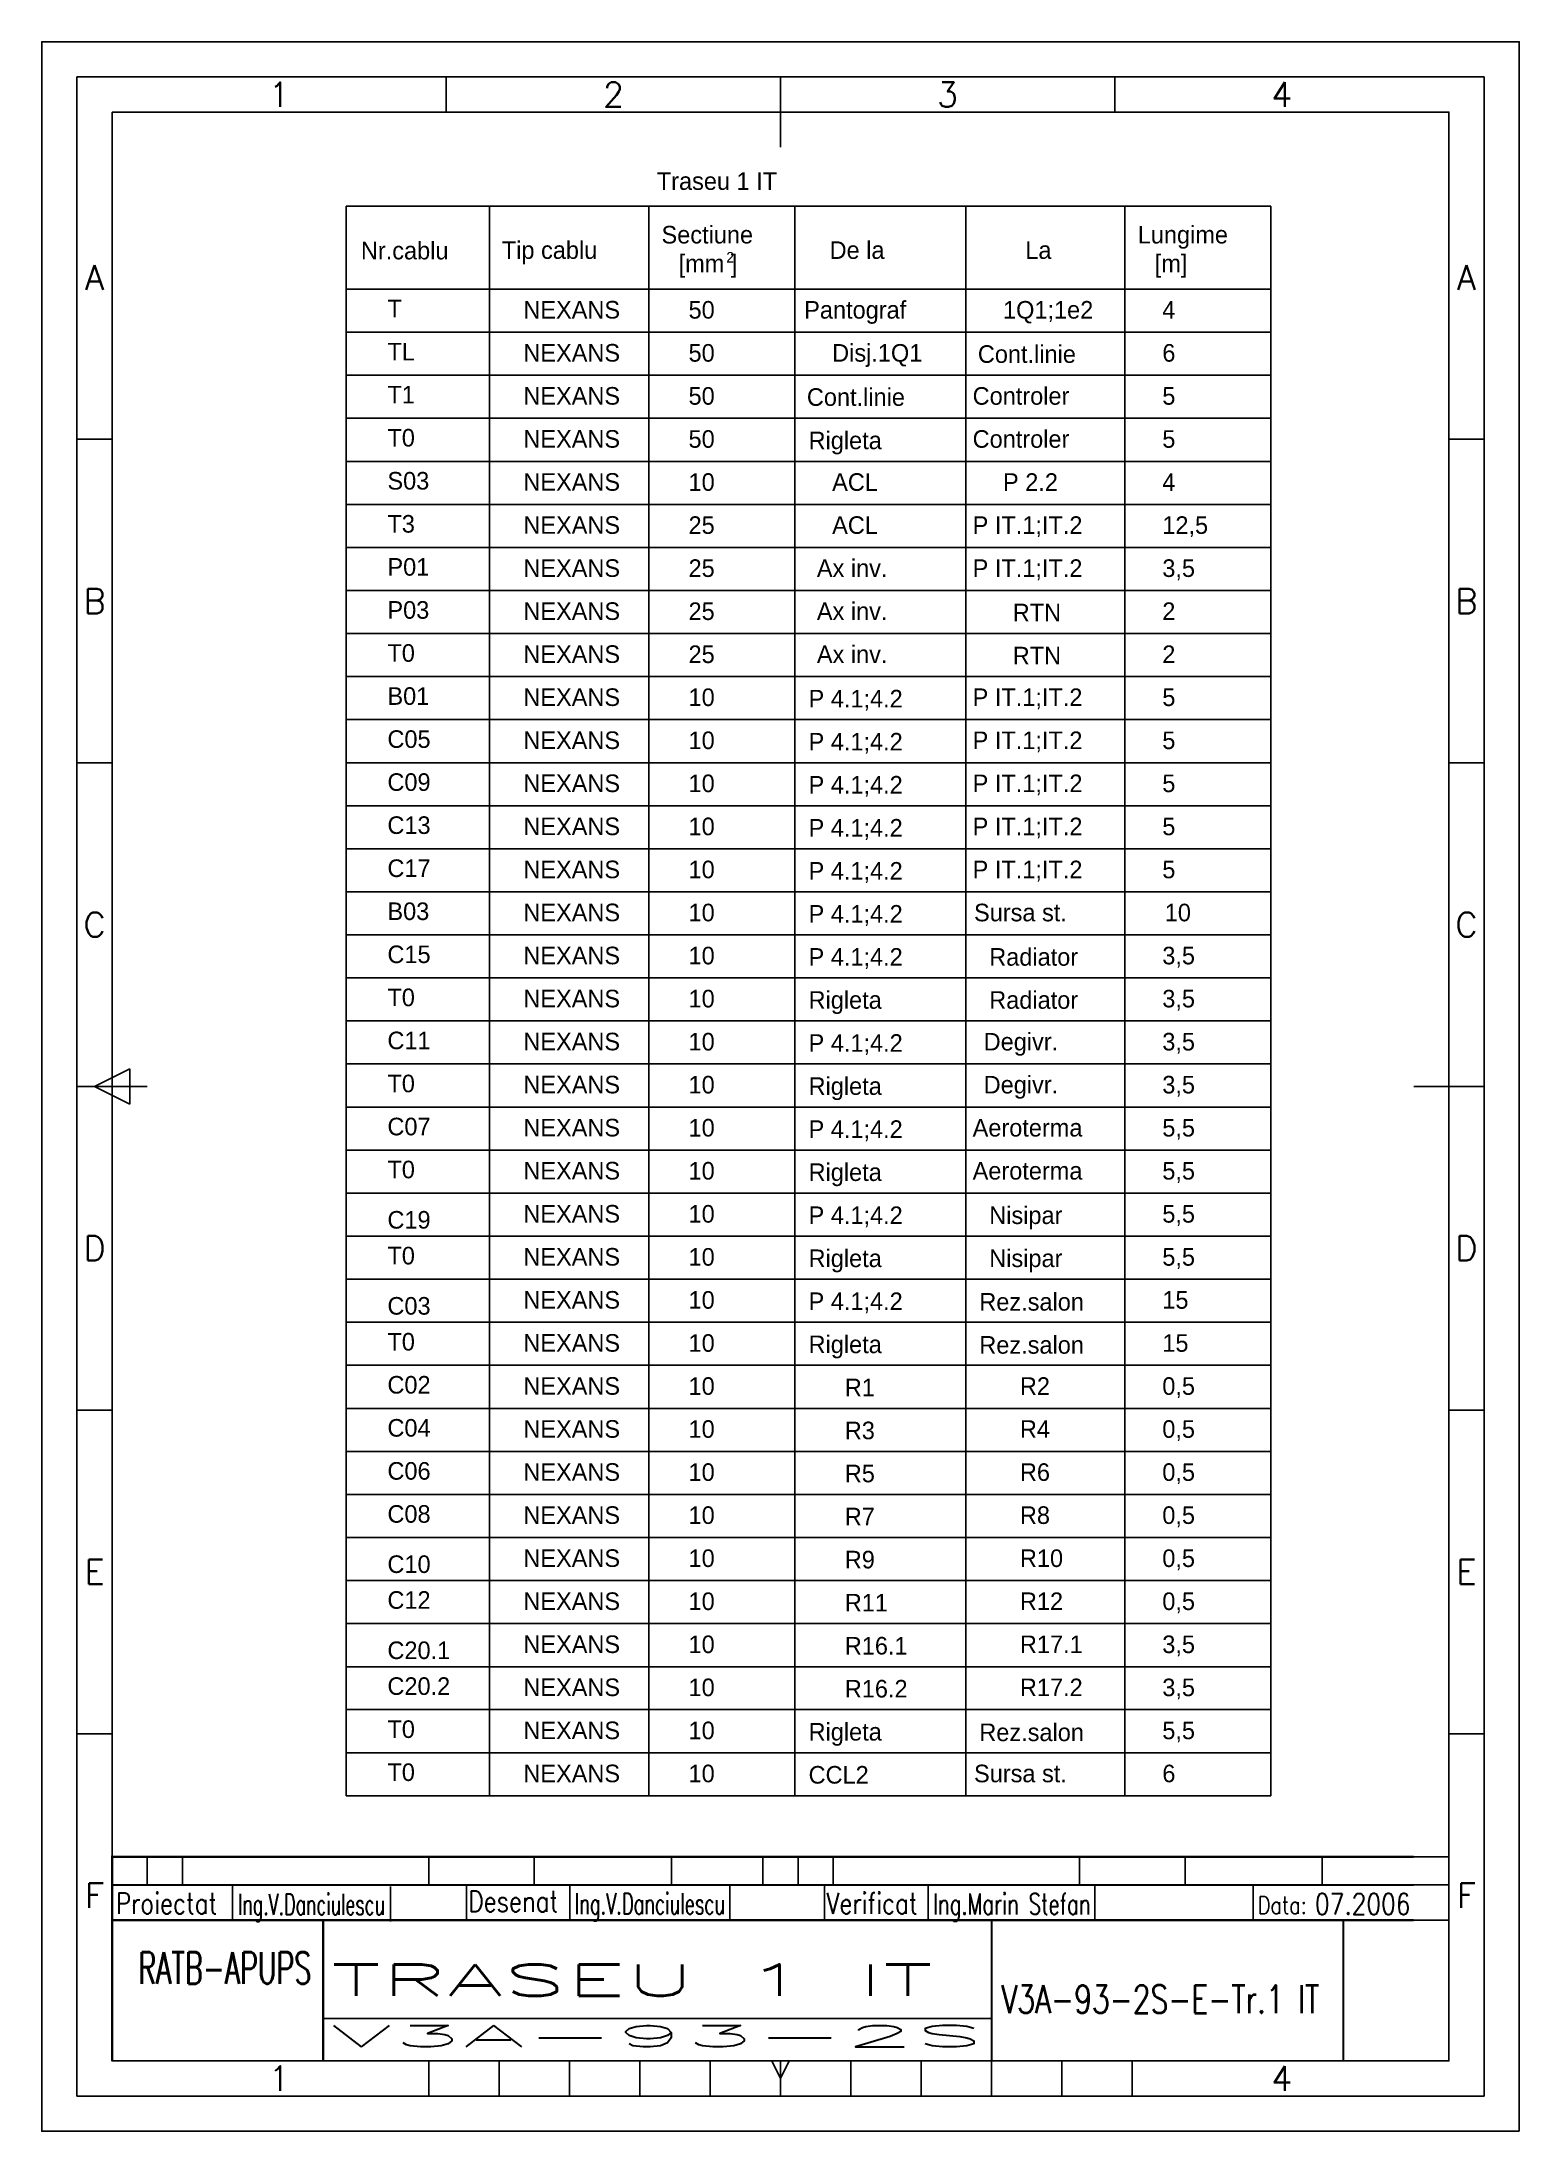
# Model space of a CAD drawing. Header units: millimetres. Extents: x 203 to 413, y 5 to 302.
import ezdxf
from ezdxf.enums import TextEntityAlignment as Align

# ---------------------------------------------------------------- set-up
doc = ezdxf.new("R2010")
doc.units = ezdxf.units.MM
doc.layers.add('INDICATOR', color=7, linetype='Continuous')
doc.styles.add('ISO', font='SIMPLEX.SHX')
doc.styles.add('ROMANS', font='ROMANS.shx', dxfattribs={"width": 0.8})

# ---------------------------------------------------------------- blocks, each defined once
blk = doc.blocks.new('a4')
at = {"color": 70}
for p, q in [((-152.5, 287), (-152.5, 292)), ((-105, 282), (-105, 292)), ((-57.5, 287), (-57.5, 292)), ((-200, 240.5), (-205, 240.5)), ((-5, 240.5), (-10, 240.5)), ((-200, 194.5), (-205, 194.5)), ((-5, 194.5), (-10, 194.5)), ((-205, 148.5), (-195, 148.5)), ((-202.5, 148.5), (-197.5, 151)), ((-197.5, 146), (-202.5, 148.5)), ((-197.5, 151), (-197.5, 146)), ((-15, 148.5), (-5, 148.5)), ((-200, 102.5), (-205, 102.5)), ((-5, 102.5), (-10, 102.5)), ((-200, 56.5), (-205, 56.5)), ((-5, 56.5), (-10, 56.5)), ((-155, 5), (-155, 10)), ((-145, 5), (-145, 10)), ((-135, 5), (-135, 10)), ((-125, 5), (-125, 10)), ((-115, 5), (-115, 10)), ((-105, 7.5), (-106.25, 10)), ((-103.75, 10), (-105, 7.5)), ((-105, 10), (-105, 5)), ((-95, 5), (-95, 10)), ((-85, 5), (-85, 10)), ((-75, 5), (-75, 10)), ((-65, 5), (-65, 10)), ((-55, 5), (-55, 10))]:
    blk.add_line(p, q, dxfattribs=at)
at = {"color": 240}
for points in [[(0, 0), (0, 297), (-210, 297), (-210, 0)], [(-5, 5), (-5, 292), (-205, 292), (-205, 5)]]:
    blk.add_lwpolyline(points, close=True, dxfattribs=at)
at = {"color": 70}
blk.add_lwpolyline([(-200, 287), (-200, 10), (-10, 10), (-10, 287)], close=True, dxfattribs=at)
at = {"color": 50, "style": 'ISO'}
for s, p in [('1', (-176.25, 289.5)), ('2', (-128.75, 289.5)), ('3', (-81.25, 289.5)), ('4', (-33.75, 289.5)), ('A', (-202.5, 263.5)), ('A', (-7.5, 263.5)), ('B', (-202.5, 217.5)), ('B', (-7.5, 217.5)), ('C', (-202.5, 171.5)), ('C', (-7.5, 171.5)), ('D', (-202.5, 125.5)), ('D', (-7.5, 125.5)), ('E', (-202.5, 79.5)), ('E', (-7.5, 79.5)), ('F', (-202.5, 33.5)), ('F', (-7.5, 33.5)), ('1', (-176.25, 7.5)), ('4', (-33.75, 7.5))]:
    blk.add_text(s, height=3.5, dxfattribs=at).set_placement(p, align=Align.MIDDLE)
blk = doc.blocks.new('indic-el')
at = {"layer": 'INDICATOR', "color": 1}
for p, q in [((-180, 25), (-180, 29)), ((-175, 25), (-175, 29)), ((-140, 25), (-140, 29)), ((-125, 25), (-125, 29)), ((-105.5, 25), (-105.5, 29)), ((-87.5, 25), (-87.5, 29)), ((-82.5, 25), (-82.5, 29)), ((-47.5, 25), (-47.5, 29)), ((-32.5, 25), (-32.5, 29)), ((-13, 25), (-13, 29)), ((-167.9, 20), (-167.9, 25)), ((-145.42, 19.8), (-145.42, 24.8)), ((-134.65, 20.08), (-134.65, 25.08)), ((-119.93, 20), (-119.93, 25)), ((-97.19, 20), (-97.19, 25)), ((-83.77, 20), (-83.77, 25)), ((-69.03, 20), (-69.03, 25)), ((-45.33, 20), (-45.33, 25)), ((-22.83, 20), (-22.83, 25)), ((-155, 6), (-60, 6))]:
    blk.add_line(p, q, dxfattribs=at)
at = {"layer": 'INDICATOR'}
blk.add_line((-92.5, 25), (-92.5, 29), dxfattribs=at)
at = {"layer": 'INDICATOR', "const_width": 0.3, "flags": 128}
for points in [[(0, 29), (-185, 29), (-185, 0)], [(0, 25), (-185, 25)], [(0, 20), (-185, 20)], [(-155, 0), (-155, 20)], [(-60, 0), (-60, 20)], [(-10, 0), (-10, 20)]]:
    blk.add_lwpolyline(points, dxfattribs=at)
at = {"layer": 'INDICATOR', "color": 1, "style": 'ROMANS', "width": 0.8}
for s, height, p in [('Proiectat', 3, (-184.48, 20.88)), ('Desenat', 3, (-134.37, 21.17)), ('Verificat', 3, (-83.49, 20.88)), ('Data:', 2.5, (-22.15, 20.88))]:
    blk.add_text(s, height=height, dxfattribs=at).set_placement(p)
at = {"layer": 'INDICATOR', "style": 'ROMANS', "width": 0.570908}
blk.add_text('RATB-APUPS', height=4.5, dxfattribs=at).set_placement((-181.28, 10.96), (-156.69, 10.96), align=Align.FIT)
at = {"layer": 'INDICATOR', "color": 1, "style": 'ROMANS'}
for tag, height, width, p, p2 in [('DESENAT', 3, 1.116423, (-119.25, 20.84), (-97.88, 20.84)), ('VERIFICAT', 3, 1.074468, (-68.34, 20.8), (-45.93, 20.8)), ('DATA', 3, 1.321041, (-14.04, 20.81), (-0.45, 20.81)), ('PROIECTAT', 3, 0.908325, (-167.12, 20.74), (-146.23, 20.74)), ('NUME_DESEN', 4.5, 2.080219, (-153.9, 9.22), (-61.18, 9.22)), ('NUMAR', 4, 2.383056, (-58.61, 6.76), (-11.4, 6.76)), ('ANS', 3, 11.421134, (-154.04, 2.01), (-61.04, 2.01))]:
    blk.add_attdef(tag, text='', height=height, dxfattribs=dict(at, width=width)).set_placement(p, p2, align=Align.FIT)

msp = doc.modelspace()

# ---------------------------------------------------------------- linework, layer by layer
at = {"color": 3}
for p, q in [((245.95, 279.11), (245.95, 53.17)), ((245.95, 279.11), (377.42, 279.11)), ((266.35, 279.11), (266.35, 53.17)), ((288.99, 279.11), (288.99, 53.17)), ((309.74, 279.11), (309.74, 53.17)), ((334.03, 279.11), (334.03, 53.17)), ((356.67, 279.11), (356.67, 53.17)), ((377.42, 279.11), (377.42, 53.17)), ((245.95, 267.33), (377.42, 267.33)), ((245.95, 53.17), (377.42, 53.17))]:
    msp.add_line(p, q, dxfattribs=at)
at = {"color": 2}
for p, q in [((245.95, 261.21), (377.42, 261.21)), ((245.95, 255.09), (377.42, 255.09)), ((245.95, 248.97), (377.42, 248.97)), ((245.95, 242.85), (377.42, 242.85)), ((245.95, 236.73), (377.42, 236.73)), ((245.95, 230.62), (377.42, 230.62)), ((245.95, 224.5), (377.42, 224.5)), ((245.95, 218.38), (377.42, 218.38)), ((245.95, 212.26), (377.42, 212.26)), ((245.95, 206.14), (377.42, 206.14)), ((245.95, 200.02), (377.42, 200.02)), ((245.95, 193.9), (377.42, 193.9)), ((245.95, 187.78), (377.42, 187.78)), ((245.95, 181.66), (377.42, 181.66)), ((245.95, 175.55), (377.42, 175.55)), ((245.95, 169.43), (377.42, 169.43)), ((245.95, 163.31), (377.42, 163.31)), ((245.95, 157.19), (377.42, 157.19)), ((245.95, 151.07), (377.42, 151.07)), ((245.95, 144.95), (377.42, 144.95)), ((245.95, 138.83), (377.42, 138.83)), ((245.95, 132.71), (377.42, 132.71)), ((245.95, 126.59), (377.42, 126.59)), ((245.95, 120.48), (377.42, 120.48)), ((245.95, 114.36), (377.42, 114.36)), ((245.95, 108.24), (377.42, 108.24)), ((245.95, 102.12), (377.42, 102.12)), ((245.95, 96), (373.53, 96)), ((245.95, 96), (377.42, 96)), ((245.95, 89.88), (377.42, 89.88)), ((245.95, 83.76), (377.42, 83.76)), ((245.95, 77.64), (377.42, 77.64)), ((245.95, 71.52), (377.42, 71.52)), ((245.95, 65.41), (377.42, 65.41)), ((245.95, 59.29), (377.42, 59.29))]:
    msp.add_line(p, q, dxfattribs=at)
for p, q in [((397.71, 44.49), (402.71, 44.49)), ((397.71, 40.49), (402.71, 40.49)), ((397.71, 35.49), (402.71, 35.49))]:
    msp.add_line(p, q)

# ---------------------------------------------------------------- block references
msp.add_blockref('a4', (412.71, 5.49), dxfattribs=at)
at = {"color": 3, "linetype": 'ByBlock'}
ref = msp.add_blockref('indic-el', (397.71, 15.49), dxfattribs=at)
ref.add_attrib('NUME_DESEN', 'TRASEU 1 IT ', dxfattribs={"layer": 'INDICATOR', "color": 1, "height": 4.5, "style": 'ROMANS', "width": 1.940294}).set_placement((243.81, 24.71), (336.53, 24.71), align=Align.FIT)
ref.add_attrib('ANS', 'V3A-93-2S', dxfattribs={"layer": 'INDICATOR', "color": 1, "height": 3, "style": 'ROMANS', "width": 3.518944}).set_placement((243.67, 17.5), (336.67, 17.5), align=Align.FIT)
ref.add_attrib('NUMAR', 'V3A-93-2S-E-Tr.1 IT ', dxfattribs={"layer": 'INDICATOR', "color": 1, "height": 4, "style": 'ROMANS', "width": 0.645411}).set_placement((339.1, 22.25), (386.31, 22.25), align=Align.FIT)
ref.add_attrib('DESENAT', 'Ing.V.Danciulescu', dxfattribs={"layer": 'INDICATOR', "color": 1, "height": 3, "style": 'ROMANS', "width": 0.566669}).set_placement((278.46, 36.33), (299.83, 36.33), align=Align.FIT)
ref.add_attrib('VERIFICAT', 'Ing.Marin Stefan', dxfattribs={"layer": 'INDICATOR', "color": 1, "height": 3, "style": 'ROMANS', "width": 0.612783}).set_placement((329.37, 36.29), (351.78, 36.29), align=Align.FIT)
ref.add_attrib('DATA', '07.2006', dxfattribs={"layer": 'INDICATOR', "color": 1, "height": 3, "style": 'ROMANS', "width": 0.748937}).set_placement((383.67, 36.3), (397.26, 36.3), align=Align.FIT)
ref.add_attrib('PROIECTAT', 'Ing.V.Danciulescu', dxfattribs={"layer": 'INDICATOR', "color": 1, "height": 3, "style": 'ROMANS', "width": 0.553941}).set_placement((230.59, 36.23), (251.48, 36.23), align=Align.FIT)

# ---------------------------------------------------------------- texts
at = {"color": 2}
for s, height, p in [('Traseu 1 IT', 2.5, (290.13, 281.44)), ('Sectiune', 2.5, (290.8, 273.82)), ('Lungime', 2.5, (358.49, 273.82)), ('Nr.cablu', 2.5, (248.07, 271.56)), ('Tip cablu', 2.5, (268.1, 271.63)), ('De la', 2.5, (314.69, 271.63)), ('La', 2.5, (342.51, 271.63)), ('[mm ]', 2.5, (293.23, 269.73)), ('2', 1.5, (300.01, 271.11)), ('[m]', 2.5, (360.91, 269.73)), ('T', 2.5, (251.84, 263.31)), ('NEXANS', 2.5, (271.16, 263.15)), ('50', 2.5, (294.64, 263.14)), ('Pantograf', 2.5, (311.08, 263.14)), ('1Q1;1e2', 2.5, (339.34, 263.14)), ('4', 2.5, (361.98, 263.14)), ('TL', 2.5, (251.84, 257.19)), ('NEXANS', 2.5, (271.16, 257.03)), ('50', 2.5, (294.64, 257.02)), ('Disj.1Q1', 2.5, (315.05, 257.02)), ('Cont.linie', 2.5, (335.76, 256.85)), ('6', 2.5, (361.98, 257.02)), ('T1', 2.5, (251.84, 251.08)), ('NEXANS', 2.5, (271.16, 250.91)), ('50', 2.5, (294.64, 250.9)), ('Cont.linie', 2.5, (311.46, 250.74)), ('Controler', 2.5, (335.02, 250.9)), ('5', 2.5, (361.98, 250.9)), ('T0', 2.5, (251.84, 244.96)), ('NEXANS', 2.5, (271.16, 244.79)), ('50', 2.5, (294.64, 244.78)), ('Rigleta', 2.5, (311.7, 244.58)), ('Controler', 2.5, (335.02, 244.78)), ('5', 2.5, (361.98, 244.78)), ('S03', 2.5, (251.84, 238.84)), ('NEXANS', 2.5, (271.16, 238.67)), ('10', 2.5, (294.64, 238.66)), ('ACL', 2.5, (315.05, 238.66)), ('P 2.2', 2.5, (339.34, 238.66)), ('4', 2.5, (361.98, 238.66)), ('T3', 2.5, (251.84, 232.72)), ('NEXANS', 2.5, (271.16, 232.55)), ('25', 2.5, (294.64, 232.54)), ('ACL', 2.5, (315.05, 232.54)), ('P IT.1;IT.2', 2.5, (335.02, 232.54)), ('12,5', 2.5, (361.98, 232.54)), ('P01', 2.5, (251.84, 226.6)), ('NEXANS', 2.5, (271.16, 226.43)), ('25', 2.5, (294.64, 226.42)), ('Ax inv.', 2.5, (312.88, 226.42)), ('P IT.1;IT.2', 2.5, (335.02, 226.42)), ('3,5', 2.5, (361.98, 226.42)), ('P03', 2.5, (251.84, 220.48)), ('NEXANS', 2.5, (271.16, 220.31)), ('25', 2.5, (294.64, 220.3)), ('Ax inv.', 2.5, (312.88, 220.3)), ('2', 2.5, (361.98, 220.3)), ('RTN', 2.5, (340.72, 220.11)), ('T0', 2.5, (251.84, 214.36)), ('Ax inv.', 2.5, (312.88, 214.18)), ('NEXANS', 2.5, (271.16, 214.2)), ('25', 2.5, (294.64, 214.18)), ('RTN', 2.5, (340.72, 213.99)), ('2', 2.5, (361.98, 214.18)), ('B01', 2.5, (251.84, 208.24)), ('NEXANS', 2.5, (271.16, 208.08)), ('10', 2.5, (294.64, 208.07)), ('P 4.1;4.2', 2.5, (311.7, 207.87)), ('P IT.1;IT.2', 2.5, (335.02, 208.07)), ('5', 2.5, (361.98, 208.07)), ('C05', 2.5, (251.84, 202.12)), ('NEXANS', 2.5, (271.16, 201.96)), ('10', 2.5, (294.64, 201.95)), ('P 4.1;4.2', 2.5, (311.7, 201.75)), ('P IT.1;IT.2', 2.5, (335.02, 201.95)), ('5', 2.5, (361.98, 201.95)), ('C09', 2.5, (251.84, 196.01)), ('NEXANS', 2.5, (271.16, 195.84)), ('10', 2.5, (294.64, 195.83)), ('P 4.1;4.2', 2.5, (311.7, 195.63)), ('P IT.1;IT.2', 2.5, (335.02, 195.83)), ('5', 2.5, (361.98, 195.83)), ('C13', 2.5, (251.84, 189.89)), ('NEXANS', 2.5, (271.16, 189.72)), ('10', 2.5, (294.64, 189.71)), ('P 4.1;4.2', 2.5, (311.7, 189.51)), ('P IT.1;IT.2', 2.5, (335.02, 189.71)), ('5', 2.5, (361.98, 189.71)), ('C17', 2.5, (251.84, 183.77)), ('NEXANS', 2.5, (271.16, 183.6)), ('10', 2.5, (294.64, 183.59)), ('P 4.1;4.2', 2.5, (311.7, 183.39)), ('P IT.1;IT.2', 2.5, (335.02, 183.59)), ('5', 2.5, (361.98, 183.59)), ('B03', 2.5, (251.84, 177.65)), ('NEXANS', 2.5, (271.16, 177.48)), ('10', 2.5, (294.64, 177.47)), ('P 4.1;4.2', 2.5, (311.7, 177.28)), ('Sursa st.', 2.5, (335.22, 177.47)), ('10', 2.5, (362.33, 177.47)), ('C15', 2.5, (251.84, 171.53)), ('NEXANS', 2.5, (271.16, 171.36)), ('10', 2.5, (294.64, 171.35)), ('P 4.1;4.2', 2.5, (311.7, 171.16)), ('Radiator', 2.5, (337.38, 171.16)), ('3,5', 2.5, (361.98, 171.35)), ('T0', 2.5, (251.84, 165.41)), ('NEXANS', 2.5, (271.16, 165.24)), ('10', 2.5, (294.64, 165.23)), ('Rigleta', 2.5, (311.7, 165.04)), ('Radiator', 2.5, (337.38, 165.04)), ('3,5', 2.5, (361.98, 165.23)), ('C11', 2.5, (251.84, 159.29)), ('NEXANS', 2.5, (271.16, 159.13)), ('10', 2.5, (294.64, 159.11)), ('P 4.1;4.2', 2.5, (311.7, 158.92)), ('Degivr.', 2.5, (336.59, 159.11)), ('3,5', 2.5, (361.98, 159.11)), ('T0', 2.5, (251.84, 153.17)), ('NEXANS', 2.5, (271.16, 153.01)), ('10', 2.5, (294.64, 153)), ('Rigleta', 2.5, (311.7, 152.8)), ('Degivr.', 2.5, (336.59, 153)), ('3,5', 2.5, (361.98, 153)), ('C07', 2.5, (251.84, 147.05)), ('NEXANS', 2.5, (271.16, 146.89)), ('10', 2.5, (294.64, 146.88)), ('P 4.1;4.2', 2.5, (311.7, 146.68)), ('Aeroterma', 2.5, (335.02, 146.88)), ('5,5', 2.5, (361.98, 146.88)), ('T0', 2.5, (251.84, 140.94)), ('NEXANS', 2.5, (271.16, 140.77)), ('10', 2.5, (294.64, 140.76)), ('10', 2.5, (294.64, 140.76)), ('Rigleta', 2.5, (311.7, 140.56)), ('Aeroterma', 2.5, (335.02, 140.76)), ('5,5', 2.5, (361.98, 140.76)), ('NEXANS', 2.5, (271.16, 134.65)), ('10', 2.5, (294.64, 134.64)), ('P 4.1;4.2', 2.5, (311.7, 134.44)), ('Nisipar', 2.5, (337.38, 134.44)), ('5,5', 2.5, (361.98, 134.64)), ('C19', 2.5, (251.84, 133.79)), ('T0', 2.5, (251.84, 128.7)), ('NEXANS', 2.5, (271.16, 128.53)), ('10', 2.5, (294.64, 128.52)), ('Rigleta', 2.5, (311.7, 128.32)), ('Nisipar', 2.5, (337.38, 128.32)), ('5,5', 2.5, (361.98, 128.52)), ('NEXANS', 2.5, (271.16, 122.41)), ('10', 2.5, (294.64, 122.4)), ('P 4.1;4.2', 2.5, (311.7, 122.21)), ('Rez.salon', 2.5, (335.97, 122.13)), ('15', 2.5, (361.98, 122.4)), ('C03', 2.5, (251.84, 121.56)), ('T0', 2.5, (251.84, 116.46)), ('NEXANS', 2.5, (271.16, 116.29)), ('10', 2.5, (294.64, 116.28)), ('Rigleta', 2.5, (311.7, 116.09)), ('Rez.salon', 2.5, (335.97, 116.01)), ('15', 2.5, (361.98, 116.28)), ('C02', 2.5, (251.84, 110.34)), ('NEXANS', 2.5, (271.16, 110.17)), ('10', 2.5, (294.64, 110.16)), ('R1', 2.5, (316.85, 109.97)), ('R2', 2.5, (341.74, 110.16)), ('0,5', 2.5, (361.98, 110.16)), ('C04', 2.5, (251.84, 104.22)), ('NEXANS', 2.5, (271.16, 104.06)), ('10', 2.5, (294.64, 104.05)), ('R3', 2.5, (316.85, 103.85)), ('R4', 2.5, (341.74, 104.05)), ('0,5', 2.5, (361.98, 104.05)), ('C06', 2.5, (251.84, 98.1)), ('NEXANS', 2.5, (271.16, 97.94)), ('10', 2.5, (294.64, 97.93)), ('R5', 2.5, (316.85, 97.73)), ('R6', 2.5, (341.74, 97.93)), ('0,5', 2.5, (361.98, 97.93)), ('C08', 2.5, (251.84, 91.98)), ('NEXANS', 2.5, (271.16, 91.82)), ('10', 2.5, (294.64, 91.81)), ('R7', 2.5, (316.85, 91.61)), ('R8', 2.5, (341.74, 91.81)), ('0,5', 2.5, (361.98, 91.81)), ('C10', 2.5, (251.84, 84.84)), ('NEXANS', 2.5, (271.16, 85.7)), ('10', 2.5, (294.64, 85.69)), ('R9', 2.5, (316.85, 85.49)), ('R10', 2.5, (341.74, 85.69)), ('0,5', 2.5, (361.98, 85.69)), ('C12', 2.5, (251.84, 79.75)), ('NEXANS', 2.5, (271.16, 79.58)), ('10', 2.5, (294.64, 79.57)), ('R11', 2.5, (316.85, 79.37)), ('R12', 2.5, (341.74, 79.57)), ('0,5', 2.5, (361.98, 79.57)), ('C20.1', 2.5, (251.84, 72.6)), ('NEXANS', 2.5, (271.16, 73.46)), ('10', 2.5, (294.64, 73.45)), ('R16.1', 2.5, (316.85, 73.25)), ('R17.1', 2.5, (341.74, 73.45)), ('3,5', 2.5, (361.98, 73.45)), ('C20.2', 2.5, (251.84, 67.51)), ('NEXANS', 2.5, (271.16, 67.34)), ('10', 2.5, (294.64, 67.33)), ('R16.2', 2.5, (316.85, 67.14)), ('R17.2', 2.5, (341.74, 67.33)), ('3,5', 2.5, (361.98, 67.33)), ('T0', 2.5, (251.84, 61.39)), ('NEXANS', 2.5, (271.16, 61.22)), ('10', 2.5, (294.64, 61.21)), ('Rigleta', 2.5, (311.7, 61.02)), ('Rez.salon', 2.5, (335.97, 60.94)), ('5,5', 2.5, (361.98, 61.21)), ('T0', 2.5, (251.84, 55.27)), ('NEXANS', 2.5, (271.16, 55.1)), ('10', 2.5, (294.64, 55.09)), ('CCL2', 2.5, (311.7, 54.9)), ('Sursa st.', 2.5, (335.22, 55.09)), ('6', 2.5, (361.98, 55.09))]:
    msp.add_text(s, height=height, dxfattribs=at).set_placement(p)

doc.saveas('drawing.dxf')
